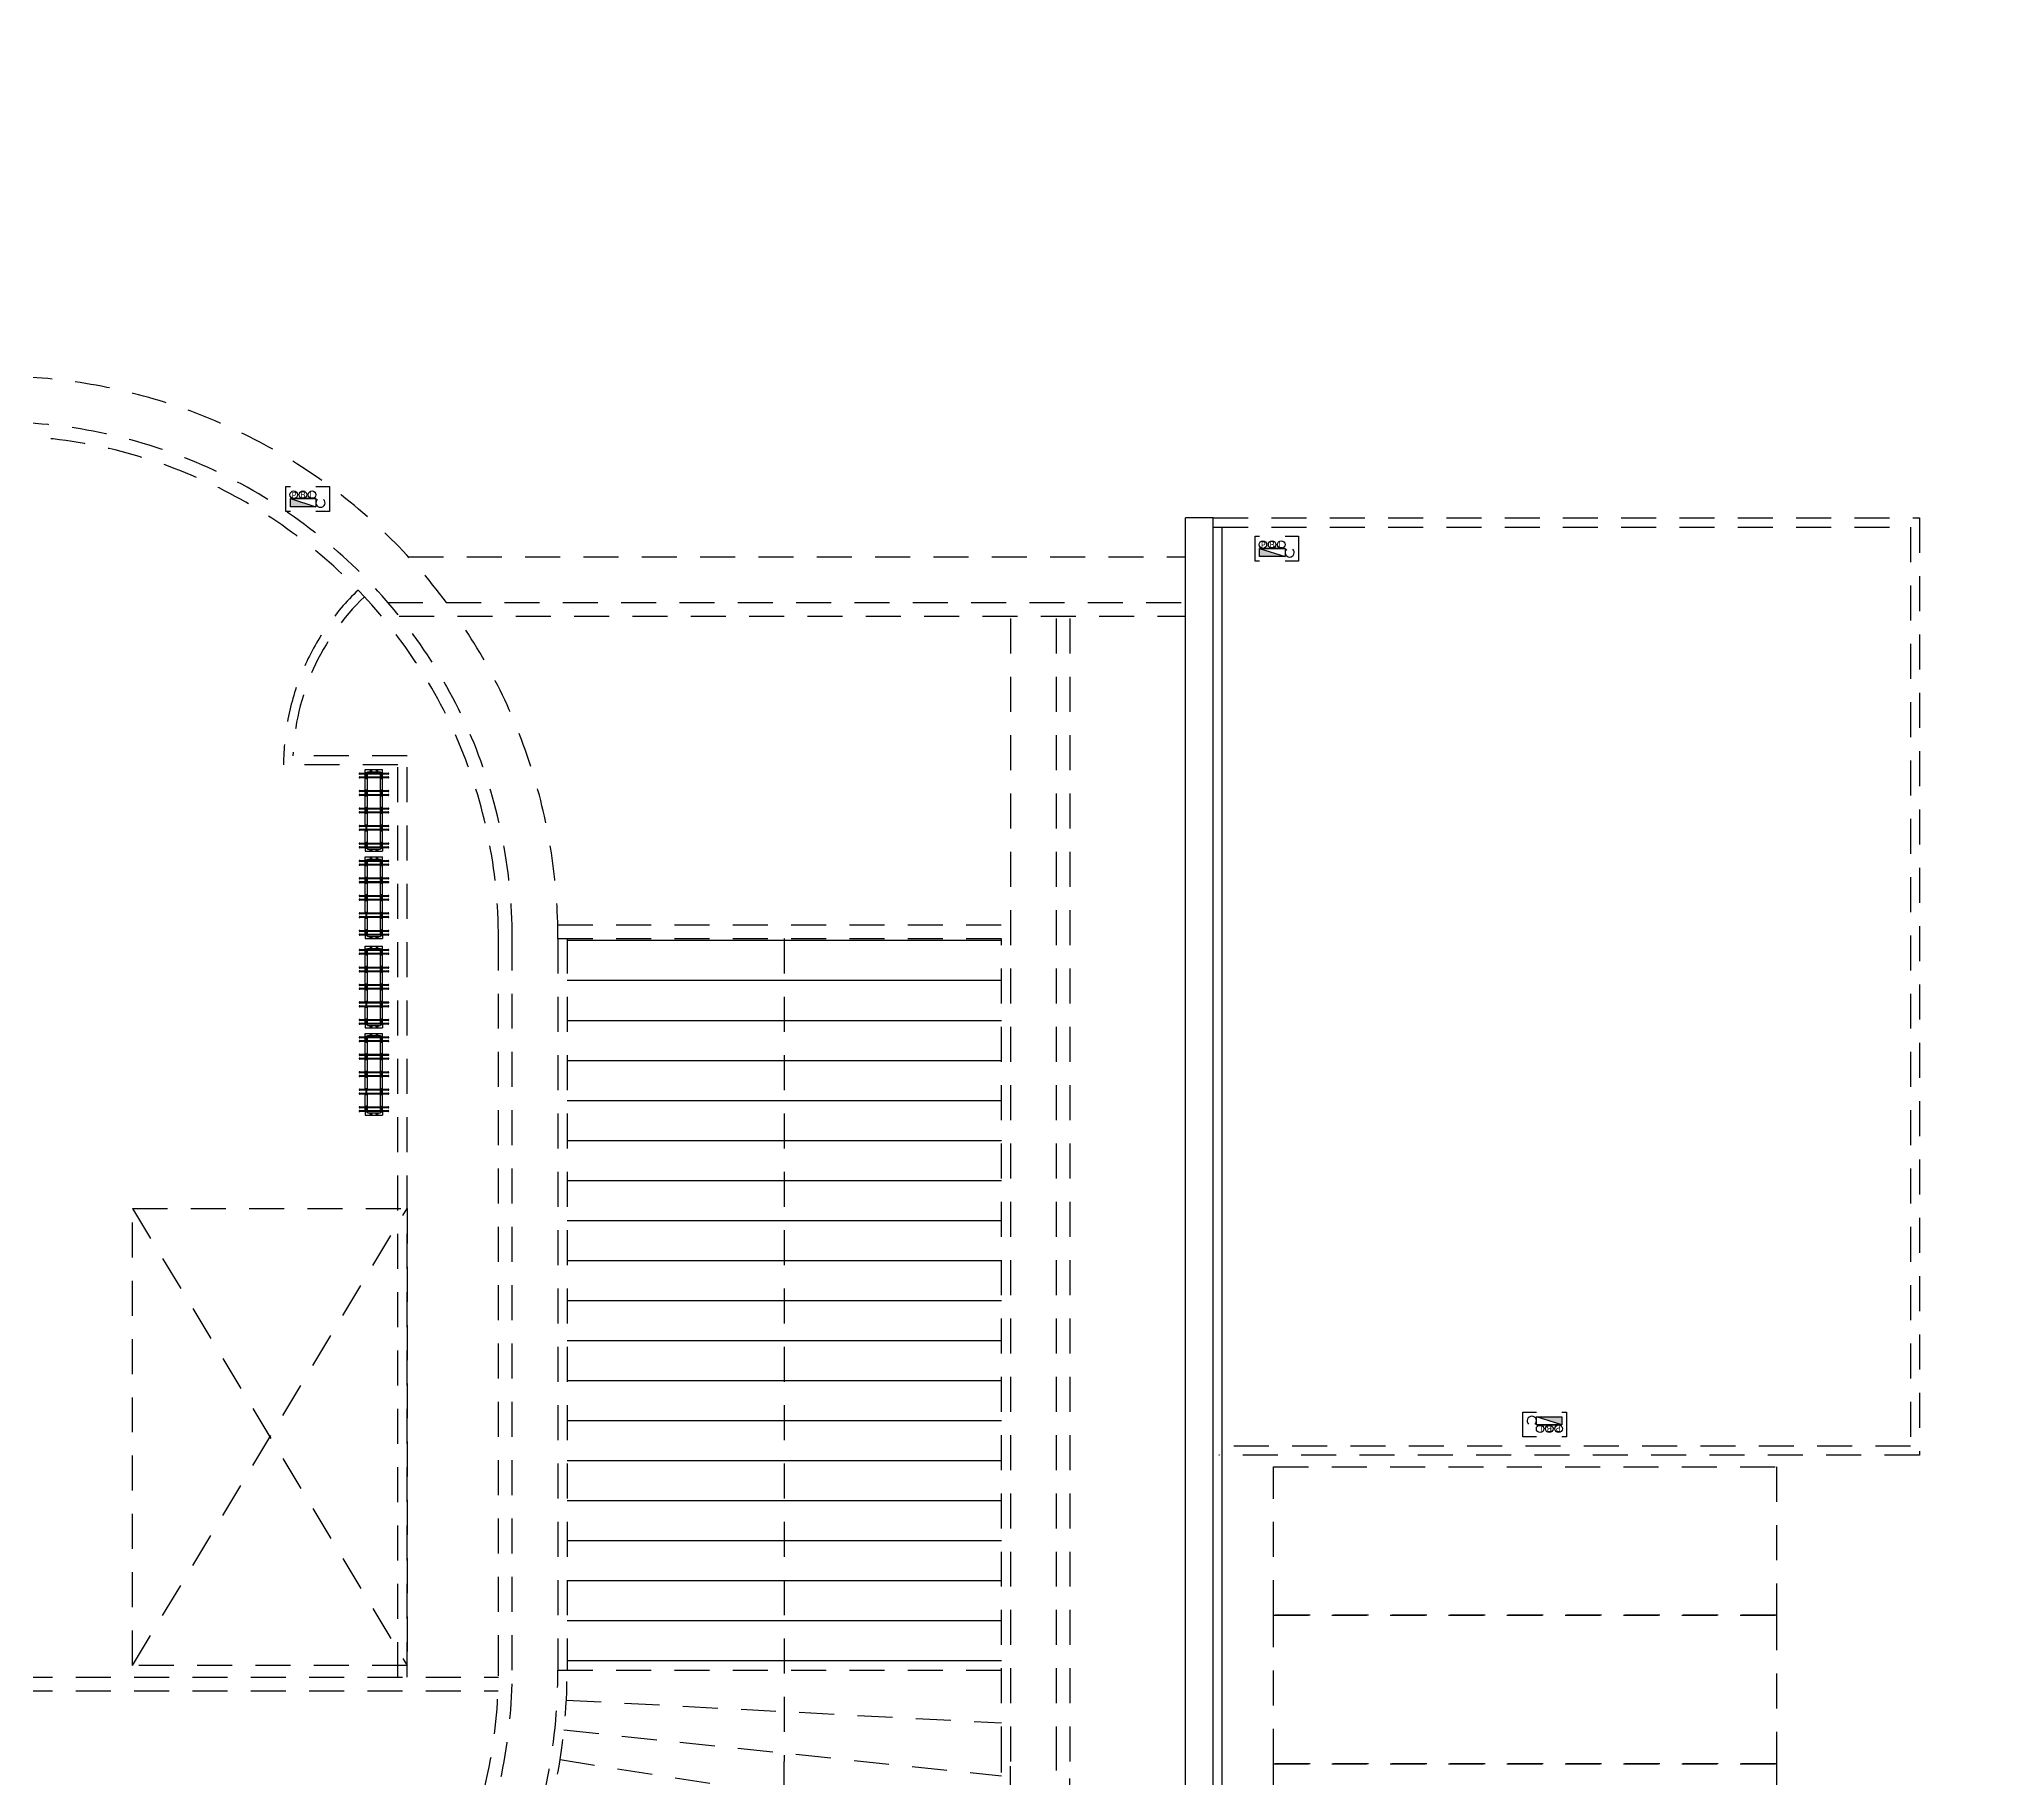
# Model space of a CAD drawing. Header units: millimetres. Extents: x 3775 to 244986, y 1861 to 55808.
# Drawn here: x 238882 to 239996, y 24488 to 25481 of the extents above; entities that cross this region are included whole.
import ezdxf
from ezdxf.enums import TextEntityAlignment as Align

# ---------------------------------------------------------------- set-up
doc = ezdxf.new("R2010")
doc.units = ezdxf.units.MM
doc.header["$LTSCALE"] = 100
doc.header["$MEASUREMENT"] = 0
doc.linetypes.add('-HID', pattern=[2.5, 1.5, -1])
doc.linetypes.add('HIDDEN', pattern=[2, 1, -1])
doc.layers.get('0').update_dxf_attribs({"linetype": 'CONTINUOUS'})
for name, color, linetype in [('ELE2', 3, 'CONTINUOUS'), ('ELE9', 9, 'CONTINUOUS'), ('IHC', 3, 'CONTINUOUS'), ('트렌치', 9, 'CONTINUOUS')]:
    doc.layers.add(name, color=color, linetype=linetype)
doc.styles.add('MAP_맑은고딕', font='malgun_0.ttf')

# ---------------------------------------------------------------- blocks, each defined once
blk = doc.blocks.new('소화전(H)')
at = {"layer": 'IHC'}
h = blk.add_hatch(color=3, dxfattribs=at)
h.dxf.hatch_style = 1
h.paths.add_polyline_path([(-2.78, 0), (2.78, -1.8), (2.78, 0)])
at = {"linetype": 'HIDDEN', "ltscale": 0.2}
for points in [[(-2.78, -4.44), (-5.75, -4.44), (-5.75, 1), (-2.78, 1)], [(2.78, 1), (3.78, 1), (3.78, -4.44), (2.78, -4.44)]]:
    blk.add_lwpolyline(points, dxfattribs=at)
at = {"layer": 'IHC', "color": 3}
for p, q in [((2.78, -1.8), (-2.78, 0)), ((-2.78, -1.8), (2.78, -1.8))]:
    blk.add_line(p, q, dxfattribs=at)
blk.add_lwpolyline([(2.78, -1.8), (-2.78, -1.8), (-2.78, 0), (2.78, 0)], close=True, dxfattribs=at)
for centre in [(-1.95, -2.63), (0.05, -2.63), (2.08, -2.63)]:
    blk.add_circle(centre, 0.83, dxfattribs=at)
blk.add_arc((-3.78, -0.9), 1, 313.176, 226.824, dxfattribs=at)
at = {"layer": 'IHC', "color": 2, "style": 'MAP_맑은고딕'}
for s, p in [('L', (-1.84, -2.62)), ('B', (0.06, -2.62)), ('P', (2, -2.58))]:
    blk.add_text(s, height=1.38, rotation=180, dxfattribs=at).set_placement(p, align=Align.MIDDLE_CENTER)
blk = doc.blocks.new('A$C5041cb64')
at = {"xscale": 100, "yscale": 100, "zscale": 100, "rotation": 179.9999999999999}
for p in [(-498978, 156966), (-477785, 155877)]:
    blk.add_blockref('소화전(H)', p, dxfattribs=at)
at = {"xscale": 100, "yscale": 100, "zscale": 100}
blk.add_blockref('소화전(H)', (-471734, 137066), dxfattribs=at)
blk = doc.blocks.new('KEY PLAN_계단실G')
at = {"layer": 'ELE9', "linetype": '-HID', "ltscale": 0.1}
h = blk.add_hatch(dxfattribs=at)
h.set_pattern_fill('ANSI31', color=253, scale=137.2, angle=135)
h.set_pattern_definition([(180, (-709787.08, -9435.585), (-1e-15, -17.15), [])])
h.paths.add_polyline_path([(-3706.36, -890.82), (-3706.36, -577.22), (-3892.56, -577.22), (-3892.56, -890.82)])
at = {"layer": 'ELE2', "color": 253, "ltscale": 0.1}
for points in [[(-430.22, -2156.49), (-3627.47, -2156.49), (-3627.47, -396.9)], [(-430.22, -2144.73), (-3615.71, -2144.73), (-3615.71, -396.9), (-3627.47, -396.9)]]:
    blk.add_lwpolyline(points, dxfattribs=at)
at = {"layer": 'ELE9', "color": 253, "linetype": '-HID', "ltscale": 0.1}
for p, q in [((-3702.44, -930.02), (-3702.44, -439.04)), ((-3979.05, -506.29), (-3979.05, -504.79)), ((-3979.05, -504.79), (-3971.61, -504.79)), ((-3979.05, -507.89), (-3979.05, -506.73)), ((-3979.05, -513.77), (-3979.05, -508.33)), ((-3978.69, -507.89), (-3978.69, -506.73)), ((-3978.44, -507.89), (-3978.44, -506.73)), ((-3978.07, -506.29), (-3978.07, -505.77)), ((-3978.07, -505.77), (-3972.59, -505.77)), ((-3978.07, -507.89), (-3978.07, -506.73)), ((-3978.07, -513.77), (-3978.07, -508.33)), ((-3972.59, -506.29), (-3972.59, -505.77)), ((-3972.59, -507.89), (-3972.59, -506.73)), ((-3972.59, -513.77), (-3972.59, -508.33)), ((-3972.22, -507.89), (-3972.22, -506.73)), ((-3971.97, -507.89), (-3971.97, -506.73)), ((-3971.61, -506.29), (-3971.61, -504.79)), ((-3971.61, -507.89), (-3971.61, -506.73)), ((-3971.61, -513.77), (-3971.61, -508.33)), ((-3965.08, -893.76), (-3965.08, -502.74)), ((-3979.05, -515.38), (-3979.05, -514.21)), ((-3979.05, -521.26), (-3979.05, -515.82)), ((-3978.69, -515.39), (-3978.69, -514.21)), ((-3978.44, -515.39), (-3978.44, -514.21)), ((-3978.07, -515.38), (-3978.07, -514.21)), ((-3978.07, -521.26), (-3978.07, -515.82)), ((-3972.59, -515.38), (-3972.59, -514.21)), ((-3972.59, -521.26), (-3972.59, -515.82)), ((-3972.22, -515.39), (-3972.22, -514.21)), ((-3971.97, -515.39), (-3971.97, -514.21)), ((-3971.61, -515.38), (-3971.61, -514.21)), ((-3971.61, -521.26), (-3971.61, -515.82)), ((-3979.05, -522.87), (-3979.05, -521.7)), ((-3979.05, -528.76), (-3979.05, -523.31)), ((-3978.69, -522.88), (-3978.69, -521.7)), ((-3978.44, -522.88), (-3978.44, -521.7)), ((-3978.07, -522.87), (-3978.07, -521.7)), ((-3978.07, -528.76), (-3978.07, -523.31)), ((-3972.59, -522.87), (-3972.59, -521.7)), ((-3972.59, -528.76), (-3972.59, -523.31)), ((-3972.22, -522.88), (-3972.22, -521.7)), ((-3971.97, -522.88), (-3971.97, -521.7)), ((-3971.61, -522.87), (-3971.61, -521.7)), ((-3971.61, -528.76), (-3971.61, -523.31)), ((-3979.05, -536.24), (-3979.05, -530.8)), ((-3978.69, -530.37), (-3978.69, -529.19)), ((-3978.44, -530.37), (-3978.44, -529.19)), ((-3978.07, -536.24), (-3978.07, -530.8)), ((-3972.59, -530.36), (-3972.59, -529.19)), ((-3972.59, -536.24), (-3972.59, -530.8)), ((-3972.22, -530.37), (-3972.22, -529.19)), ((-3971.97, -530.37), (-3971.97, -529.19)), ((-3971.61, -530.36), (-3971.61, -529.19)), ((-3971.61, -536.24), (-3971.61, -530.8)), ((-3979.05, -537.85), (-3979.05, -536.68)), ((-3979.05, -538.3), (-3979.05, -539.8)), ((-3979.05, -539.8), (-3971.61, -539.8)), ((-3979.05, -543.72), (-3979.05, -542.21)), ((-3979.05, -542.21), (-3971.61, -542.21)), ((-3978.69, -537.86), (-3978.69, -536.68)), ((-3978.44, -537.86), (-3978.44, -536.68)), ((-3978.07, -537.85), (-3978.07, -536.68)), ((-3978.07, -538.3), (-3978.07, -538.82)), ((-3978.07, -538.82), (-3972.59, -538.82)), ((-3978.07, -543.72), (-3978.07, -543.19)), ((-3978.07, -543.19), (-3972.59, -543.19)), ((-3972.59, -537.85), (-3972.59, -536.68)), ((-3972.59, -538.3), (-3972.59, -538.82)), ((-3972.59, -543.72), (-3972.59, -543.19)), ((-3972.22, -537.86), (-3972.22, -536.68)), ((-3971.97, -537.86), (-3971.97, -536.68)), ((-3971.61, -537.85), (-3971.61, -536.68)), ((-3971.61, -538.3), (-3971.61, -539.8)), ((-3971.61, -543.72), (-3971.61, -542.21)), ((-3979.05, -545.32), (-3979.05, -544.16)), ((-3979.05, -551.2), (-3979.05, -545.75)), ((-3978.69, -545.32), (-3978.69, -544.16)), ((-3978.44, -545.32), (-3978.44, -544.16)), ((-3978.07, -545.32), (-3978.07, -544.16)), ((-3978.07, -551.2), (-3978.07, -545.75)), ((-3972.59, -545.32), (-3972.59, -544.16)), ((-3972.59, -551.2), (-3972.59, -545.75)), ((-3972.22, -545.32), (-3972.22, -544.16)), ((-3971.97, -545.32), (-3971.97, -544.16)), ((-3971.61, -545.32), (-3971.61, -544.16)), ((-3971.61, -551.2), (-3971.61, -545.75)), ((-3979.05, -552.8), (-3979.05, -551.63)), ((-3979.05, -558.68), (-3979.05, -553.24)), ((-3979.05, -560.29), (-3979.05, -559.12)), ((-3978.69, -552.81), (-3978.69, -551.63)), ((-3978.69, -560.3), (-3978.69, -559.12)), ((-3978.44, -552.81), (-3978.44, -551.63)), ((-3978.44, -560.3), (-3978.44, -559.12)), ((-3978.07, -552.8), (-3978.07, -551.63)), ((-3978.07, -558.68), (-3978.07, -553.24)), ((-3978.07, -560.29), (-3978.07, -559.12)), ((-3972.59, -552.8), (-3972.59, -551.63)), ((-3972.59, -558.68), (-3972.59, -553.24)), ((-3972.59, -560.29), (-3972.59, -559.12)), ((-3972.22, -552.81), (-3972.22, -551.63)), ((-3972.22, -560.3), (-3972.22, -559.12)), ((-3971.97, -552.81), (-3971.97, -551.63)), ((-3971.97, -560.3), (-3971.97, -559.12)), ((-3971.61, -552.8), (-3971.61, -551.63)), ((-3971.61, -558.68), (-3971.61, -553.24)), ((-3971.61, -560.29), (-3971.61, -559.12)), ((-3979.05, -566.18), (-3979.05, -560.74)), ((-3979.05, -573.67), (-3979.05, -568.23)), ((-3978.69, -567.8), (-3978.69, -566.62)), ((-3978.44, -567.8), (-3978.44, -566.62)), ((-3978.07, -566.18), (-3978.07, -560.74)), ((-3978.07, -573.67), (-3978.07, -568.23)), ((-3972.59, -566.18), (-3972.59, -560.74)), ((-3972.59, -567.79), (-3972.59, -566.62)), ((-3972.59, -573.67), (-3972.59, -568.23)), ((-3972.22, -567.8), (-3972.22, -566.62)), ((-3971.97, -567.8), (-3971.97, -566.62)), ((-3971.61, -566.18), (-3971.61, -560.74)), ((-3971.61, -567.79), (-3971.61, -566.62)), ((-3971.61, -573.67), (-3971.61, -568.23)), ((-3979.05, -575.28), (-3979.05, -574.11)), ((-3979.05, -575.72), (-3979.05, -577.23)), ((-3978.69, -575.29), (-3978.69, -574.11)), ((-3978.44, -575.29), (-3978.44, -574.11)), ((-3978.07, -575.28), (-3978.07, -574.11)), ((-3978.07, -575.72), (-3978.07, -576.25)), ((-3978.07, -576.25), (-3972.59, -576.25)), ((-3972.59, -575.28), (-3972.59, -574.11)), ((-3972.59, -575.72), (-3972.59, -576.25)), ((-3972.22, -575.29), (-3972.22, -574.11)), ((-3971.97, -575.29), (-3971.97, -574.11)), ((-3971.61, -575.28), (-3971.61, -574.11)), ((-3971.61, -575.72), (-3971.61, -577.23)), ((-3979.05, -577.23), (-3971.61, -577.23)), ((-3979.05, -581.92), (-3979.05, -580.41)), ((-3979.05, -580.41), (-3971.61, -580.41)), ((-3979.05, -583.51), (-3979.05, -582.35)), ((-3979.05, -589.39), (-3979.05, -583.95)), ((-3978.69, -583.51), (-3978.69, -582.35)), ((-3978.44, -583.51), (-3978.44, -582.35)), ((-3978.07, -581.92), (-3978.07, -581.39)), ((-3978.07, -581.39), (-3972.59, -581.39)), ((-3978.07, -583.51), (-3978.07, -582.35)), ((-3978.07, -589.39), (-3978.07, -583.95)), ((-3972.59, -581.92), (-3972.59, -581.39)), ((-3972.59, -583.51), (-3972.59, -582.35)), ((-3972.59, -589.39), (-3972.59, -583.95)), ((-3972.22, -583.51), (-3972.22, -582.35)), ((-3971.97, -583.51), (-3971.97, -582.35)), ((-3971.61, -581.92), (-3971.61, -580.41)), ((-3971.61, -583.51), (-3971.61, -582.35)), ((-3971.61, -589.39), (-3971.61, -583.95)), ((-3896.48, -577.22), (-3896.48, -890.82)), ((-3892.56, -577.22), (-3892.56, -890.82)), ((-3706.36, -930.02), (-3706.36, -577.22)), ((-3979.05, -591), (-3979.05, -589.83)), ((-3979.05, -596.88), (-3979.05, -591.44)), ((-3978.69, -591.01), (-3978.69, -589.83)), ((-3978.44, -591.01), (-3978.44, -589.83)), ((-3978.07, -591), (-3978.07, -589.83)), ((-3978.07, -596.88), (-3978.07, -591.44)), ((-3972.59, -591), (-3972.59, -589.83)), ((-3972.59, -596.88), (-3972.59, -591.44)), ((-3972.22, -591.01), (-3972.22, -589.83)), ((-3971.97, -591.01), (-3971.97, -589.83)), ((-3971.61, -591), (-3971.61, -589.83)), ((-3971.61, -596.88), (-3971.61, -591.44)), ((-3979.05, -598.49), (-3979.05, -597.32)), ((-3979.05, -604.38), (-3979.05, -598.94)), ((-3978.69, -598.5), (-3978.69, -597.32)), ((-3978.44, -598.5), (-3978.44, -597.32)), ((-3978.07, -598.49), (-3978.07, -597.32)), ((-3978.07, -604.38), (-3978.07, -598.94)), ((-3972.59, -598.49), (-3972.59, -597.32)), ((-3972.59, -604.38), (-3972.59, -598.94)), ((-3972.22, -598.5), (-3972.22, -597.32)), ((-3971.97, -598.5), (-3971.97, -597.32)), ((-3971.61, -598.49), (-3971.61, -597.32)), ((-3971.61, -604.38), (-3971.61, -598.94)), ((-3979.05, -611.87), (-3979.05, -606.42)), ((-3978.69, -606), (-3978.69, -604.82)), ((-3978.44, -606), (-3978.44, -604.82)), ((-3978.07, -611.87), (-3978.07, -606.42)), ((-3972.59, -605.99), (-3972.59, -604.82)), ((-3972.59, -611.87), (-3972.59, -606.42)), ((-3972.22, -606), (-3972.22, -604.82)), ((-3971.97, -606), (-3971.97, -604.82)), ((-3971.61, -605.99), (-3971.61, -604.82)), ((-3971.61, -611.87), (-3971.61, -606.42)), ((-3979.05, -613.47), (-3979.05, -612.3)), ((-3979.05, -613.92), (-3979.05, -615.43)), ((-3979.05, -615.43), (-3971.61, -615.43)), ((-3979.05, -619.34), (-3979.05, -617.84)), ((-3979.05, -617.84), (-3971.61, -617.84)), ((-3978.69, -613.48), (-3978.69, -612.3)), ((-3978.44, -613.48), (-3978.44, -612.3)), ((-3978.07, -613.47), (-3978.07, -612.3)), ((-3978.07, -613.92), (-3978.07, -614.45)), ((-3978.07, -614.45), (-3972.59, -614.45)), ((-3972.59, -613.47), (-3972.59, -612.3)), ((-3972.59, -613.92), (-3972.59, -614.45)), ((-3972.22, -613.48), (-3972.22, -612.3)), ((-3971.97, -613.48), (-3971.97, -612.3)), ((-3971.61, -613.47), (-3971.61, -612.3)), ((-3971.61, -613.92), (-3971.61, -615.43)), ((-3971.61, -619.34), (-3971.61, -617.84)), ((-3979.05, -620.94), (-3979.05, -619.78)), ((-3979.05, -626.82), (-3979.05, -621.38)), ((-3978.69, -620.94), (-3978.69, -619.78)), ((-3978.44, -620.94), (-3978.44, -619.78)), ((-3978.07, -619.34), (-3978.07, -618.82)), ((-3978.07, -618.82), (-3972.59, -618.82)), ((-3978.07, -620.94), (-3978.07, -619.78)), ((-3978.07, -626.82), (-3978.07, -621.38)), ((-3972.59, -619.34), (-3972.59, -618.82)), ((-3972.59, -620.94), (-3972.59, -619.78)), ((-3972.59, -626.82), (-3972.59, -621.38)), ((-3972.22, -620.94), (-3972.22, -619.78)), ((-3971.97, -620.94), (-3971.97, -619.78)), ((-3971.61, -620.94), (-3971.61, -619.78)), ((-3971.61, -626.82), (-3971.61, -621.38)), ((-3979.05, -628.43), (-3979.05, -627.26)), ((-3979.05, -634.31), (-3979.05, -628.87)), ((-3979.05, -635.92), (-3979.05, -634.75)), ((-3978.69, -628.44), (-3978.69, -627.26)), ((-3978.69, -635.93), (-3978.69, -634.75)), ((-3978.44, -628.44), (-3978.44, -627.26)), ((-3978.44, -635.93), (-3978.44, -634.75)), ((-3978.07, -628.43), (-3978.07, -627.26)), ((-3978.07, -634.31), (-3978.07, -628.87)), ((-3978.07, -635.92), (-3978.07, -634.75)), ((-3972.59, -628.43), (-3972.59, -627.26)), ((-3972.59, -634.31), (-3972.59, -628.87)), ((-3972.59, -635.92), (-3972.59, -634.75)), ((-3972.22, -628.44), (-3972.22, -627.26)), ((-3972.22, -635.93), (-3972.22, -634.75)), ((-3971.97, -628.44), (-3971.97, -627.26)), ((-3971.97, -635.93), (-3971.97, -634.75)), ((-3971.61, -628.43), (-3971.61, -627.26)), ((-3971.61, -634.31), (-3971.61, -628.87)), ((-3971.61, -635.92), (-3971.61, -634.75)), ((-3979.05, -641.81), (-3979.05, -636.36)), ((-3978.69, -643.42), (-3978.69, -642.24)), ((-3978.44, -643.42), (-3978.44, -642.24)), ((-3978.07, -641.81), (-3978.07, -636.36)), ((-3972.59, -641.81), (-3972.59, -636.36)), ((-3972.59, -643.41), (-3972.59, -642.24)), ((-3972.22, -643.42), (-3972.22, -642.24)), ((-3971.97, -643.42), (-3971.97, -642.24)), ((-3971.61, -641.81), (-3971.61, -636.36)), ((-3971.61, -643.41), (-3971.61, -642.24)), ((-3979.05, -649.29), (-3979.05, -643.85)), ((-3979.05, -650.9), (-3979.05, -649.73)), ((-3979.05, -651.35), (-3979.05, -652.85)), ((-3978.69, -650.91), (-3978.69, -649.73)), ((-3978.44, -650.91), (-3978.44, -649.73)), ((-3978.07, -649.29), (-3978.07, -643.85)), ((-3978.07, -650.9), (-3978.07, -649.73)), ((-3978.07, -651.35), (-3978.07, -651.87)), ((-3978.07, -651.87), (-3972.59, -651.87)), ((-3972.59, -649.29), (-3972.59, -643.85)), ((-3972.59, -650.9), (-3972.59, -649.73)), ((-3972.59, -651.35), (-3972.59, -651.87)), ((-3972.22, -650.91), (-3972.22, -649.73)), ((-3971.97, -650.91), (-3971.97, -649.73)), ((-3971.61, -649.29), (-3971.61, -643.85)), ((-3971.61, -650.9), (-3971.61, -649.73)), ((-3971.61, -651.35), (-3971.61, -652.85)), ((-3979.05, -652.85), (-3971.61, -652.85))]:
    blk.add_line(p, q, dxfattribs=at)
for points in [[(-3625.02, -77.42), (-4137.56, -77.42, 0.414214), (-4598.16, -538.02), (-4598.16, -930.02, 1), (-3676.96, -930.02), (-3676.96, -439.04)], [(-3921.96, -83.3), (-4137.56, -83.3, 0.414214), (-4592.28, -538.02), (-4592.28, -930.02, 1), (-3682.84, -930.02), (-3682.84, -439.04)], [(-3799.46, -577.22), (-3799.46, -930.02, -1), (-4475.66, -930.02), (-4475.66, -557.62, -0.414214), (-4137.56, -219.52)], [(-4359.04, -890.82, 1), (-3916.08, -890.82), (-3916.08, -577.22, 1), (-4359.04, -577.22), (-4359.04, -890.82)], [(-4353.16, -890.82, 1), (-3921.96, -890.82), (-3921.96, -577.22, 1), (-4353.16, -577.22), (-4353.16, -890.82)], [(-4014.08, -502.74, -0.204235), (-3982.14, -427.8, -0.204235)], [(-4010.08, -498.82, -0.193955), (-3979.45, -430.65, -0.193955)], [(-3978.21, -506.29, 0.259476), (-3978.56, -506.1, 0.259476), (-3978.92, -506.29, 1)], [(-3978.92, -506.73, 0.179535), (-3978.69, -506.91, 1)], [(-3978.69, -507.71, 0.179535), (-3978.92, -507.89, 1)], [(-3978.92, -508.33, 0.556415), (-3978.21, -508.33, 1)], [(-3978.44, -506.91, 0.179535), (-3978.21, -506.73, 0.259476)], [(-3978.21, -507.89, 0.179535), (-3978.44, -507.71, 0.259476)], [(-3972.45, -506.29, -0.259476), (-3972.1, -506.1, -0.259476), (-3971.74, -506.29, -1)], [(-3972.22, -506.91, -0.179535), (-3972.45, -506.73, -0.259476)], [(-3972.45, -507.89, -0.179535), (-3972.22, -507.71, -0.259476)], [(-3971.74, -508.33, -0.556415), (-3972.45, -508.33, -1)], [(-3971.74, -506.73, -0.179535), (-3971.97, -506.91, -1)], [(-3971.97, -507.71, -0.179535), (-3971.74, -507.89, -1)], [(-3978.21, -513.78, 0.259476), (-3978.56, -513.58, 0.259476), (-3978.92, -513.78, 1)], [(-3978.92, -514.22, 0.179535), (-3978.69, -514.39, 1)], [(-3978.69, -515.2, 0.179535), (-3978.92, -515.38, 1)], [(-3978.92, -515.82, 0.556415), (-3978.21, -515.82, 1)], [(-3978.44, -514.39, 0.179535), (-3978.21, -514.22, 0.259476)], [(-3978.21, -515.38, 0.179535), (-3978.44, -515.2, 0.259476)], [(-3972.45, -513.78, -0.259476), (-3972.1, -513.58, -0.259476), (-3971.74, -513.78, -1)], [(-3972.22, -514.39, -0.179535), (-3972.45, -514.22, -0.259476)], [(-3972.45, -515.38, -0.179535), (-3972.22, -515.2, -0.259476)], [(-3971.74, -515.82, -0.556415), (-3972.45, -515.82, -1)], [(-3971.74, -514.22, -0.179535), (-3971.97, -514.39, -1)], [(-3971.97, -515.2, -0.179535), (-3971.74, -515.38, -1)], [(-3978.21, -521.27, 0.259476), (-3978.56, -521.07, 0.259476), (-3978.92, -521.27, 1)], [(-3978.92, -521.71, 0.179535), (-3978.69, -521.88, 1)], [(-3978.69, -522.69, 0.179535), (-3978.92, -522.87, 1)], [(-3978.92, -523.3, 0.556415), (-3978.21, -523.3, 1)], [(-3978.44, -521.88, 0.179535), (-3978.21, -521.71, 0.259476)], [(-3978.21, -522.87, 0.179535), (-3978.44, -522.69, 0.259476)], [(-3972.45, -521.27, -0.259476), (-3972.1, -521.07, -0.259476), (-3971.74, -521.27, -1)], [(-3972.22, -521.88, -0.179535), (-3972.45, -521.71, -0.259476)], [(-3972.45, -522.87, -0.179535), (-3972.22, -522.69, -0.259476)], [(-3971.74, -523.3, -0.556415), (-3972.45, -523.3, -1)], [(-3971.74, -521.71, -0.179535), (-3971.97, -521.88, -1)], [(-3971.97, -522.69, -0.179535), (-3971.74, -522.87, -1)], [(-3978.21, -528.77, 0.259476), (-3978.56, -528.58, 0.259476), (-3978.92, -528.77, 1)], [(-3978.92, -529.21, 0.179535), (-3978.69, -529.39, 1)], [(-3978.69, -530.2, 0.179535), (-3978.92, -530.37, 1)], [(-3978.92, -530.81, 0.556415), (-3978.21, -530.81, 1)], [(-3978.44, -529.39, 0.179535), (-3978.21, -529.21, 0.259476)], [(-3978.21, -530.37, 0.179535), (-3978.44, -530.2, 0.259476)], [(-3972.45, -528.77, -0.259476), (-3972.1, -528.58, -0.259476), (-3971.74, -528.77, -1)], [(-3972.22, -529.39, -0.179535), (-3972.45, -529.21, -0.259476)], [(-3972.45, -530.37, -0.179535), (-3972.22, -530.2, -0.259476)], [(-3971.74, -530.81, -0.556415), (-3972.45, -530.81, -1)], [(-3971.74, -529.21, -0.179535), (-3971.97, -529.39, -1)], [(-3971.97, -530.2, -0.179535), (-3971.74, -530.37, -1)], [(-3978.21, -536.25, 0.259476), (-3978.56, -536.06, 0.259476), (-3978.92, -536.25, 1)], [(-3978.92, -536.69, 0.179535), (-3978.69, -536.87, 1)], [(-3978.69, -537.67, 0.179535), (-3978.92, -537.85, 1)], [(-3978.92, -538.29, 0.556415), (-3978.21, -538.29, 1)], [(-3978.44, -536.87, 0.179535), (-3978.21, -536.69, 0.259476)], [(-3978.21, -537.85, 0.179535), (-3978.44, -537.67, 0.259476)], [(-3972.45, -536.25, -0.259476), (-3972.1, -536.06, -0.259476), (-3971.74, -536.25, -1)], [(-3972.22, -536.87, -0.179535), (-3972.45, -536.69, -0.259476)], [(-3972.45, -537.85, -0.179535), (-3972.22, -537.67, -0.259476)], [(-3971.74, -538.29, -0.556415), (-3972.45, -538.29, -1)], [(-3971.74, -536.69, -0.179535), (-3971.97, -536.87, -1)], [(-3971.97, -537.67, -0.179535), (-3971.74, -537.85, -1)], [(-3978.21, -543.72, 0.259476), (-3978.56, -543.52, 0.259476), (-3978.92, -543.72, 1)], [(-3978.92, -544.16, 0.179535), (-3978.69, -544.33, 1)], [(-3978.69, -545.14, 0.179535), (-3978.92, -545.32, 1)], [(-3978.92, -545.75, 0.556415), (-3978.21, -545.75, 1)], [(-3978.21, -551.21, 0.259476), (-3978.56, -551.01, 0.259476), (-3978.92, -551.21, 1)], [(-3978.44, -544.33, 0.179535), (-3978.21, -544.16, 0.259476)], [(-3978.21, -545.32, 0.179535), (-3978.44, -545.14, 0.259476)], [(-3972.45, -543.72, -0.259476), (-3972.1, -543.52, -0.259476), (-3971.74, -543.72, -1)], [(-3972.22, -544.33, -0.179535), (-3972.45, -544.16, -0.259476)], [(-3972.45, -545.32, -0.179535), (-3972.22, -545.14, -0.259476)], [(-3971.74, -545.75, -0.556415), (-3972.45, -545.75, -1)], [(-3972.45, -551.21, -0.259476), (-3972.1, -551.01, -0.259476), (-3971.74, -551.21, -1)], [(-3971.74, -544.16, -0.179535), (-3971.97, -544.33, -1)], [(-3971.97, -545.14, -0.179535), (-3971.74, -545.32, -1)], [(-3978.92, -551.64, 0.179535), (-3978.69, -551.82, 1)], [(-3978.69, -552.63, 0.179535), (-3978.92, -552.8, 1)], [(-3978.92, -553.24, 0.556415), (-3978.21, -553.24, 1)], [(-3978.21, -558.69, 0.259476), (-3978.56, -558.5, 0.259476), (-3978.92, -558.69, 1)], [(-3978.92, -559.13, 0.179535), (-3978.69, -559.31, 1)], [(-3978.44, -551.82, 0.179535), (-3978.21, -551.64, 0.259476)], [(-3978.21, -552.8, 0.179535), (-3978.44, -552.63, 0.259476)], [(-3978.44, -559.31, 0.179535), (-3978.21, -559.13, 0.259476)], [(-3972.22, -551.82, -0.179535), (-3972.45, -551.64, -0.259476)], [(-3972.45, -552.8, -0.179535), (-3972.22, -552.63, -0.259476)], [(-3971.74, -553.24, -0.556415), (-3972.45, -553.24, -1)], [(-3972.45, -558.69, -0.259476), (-3972.1, -558.5, -0.259476), (-3971.74, -558.69, -1)], [(-3972.22, -559.31, -0.179535), (-3972.45, -559.13, -0.259476)], [(-3971.74, -551.64, -0.179535), (-3971.97, -551.82, -1)], [(-3971.97, -552.63, -0.179535), (-3971.74, -552.8, -1)], [(-3971.74, -559.13, -0.179535), (-3971.97, -559.31, -1)], [(-3978.69, -560.11, 0.179535), (-3978.92, -560.29, 1)], [(-3978.92, -560.73, 0.556415), (-3978.21, -560.73, 1)], [(-3978.21, -566.2, 0.259476), (-3978.56, -566, 0.259476), (-3978.92, -566.2, 1)], [(-3978.92, -566.64, 0.179535), (-3978.69, -566.81, 1)], [(-3978.69, -567.62, 0.179535), (-3978.92, -567.8, 1)], [(-3978.92, -568.24, 0.556415), (-3978.21, -568.24, 1)], [(-3978.21, -560.29, 0.179535), (-3978.44, -560.11, 0.259476)], [(-3978.44, -566.81, 0.179535), (-3978.21, -566.64, 0.259476)], [(-3978.21, -567.8, 0.179535), (-3978.44, -567.62, 0.259476)], [(-3972.45, -560.29, -0.179535), (-3972.22, -560.11, -0.259476)], [(-3971.74, -560.73, -0.556415), (-3972.45, -560.73, -1)], [(-3972.45, -566.2, -0.259476), (-3972.1, -566, -0.259476), (-3971.74, -566.2, -1)], [(-3972.22, -566.81, -0.179535), (-3972.45, -566.64, -0.259476)], [(-3972.45, -567.8, -0.179535), (-3972.22, -567.62, -0.259476)], [(-3971.74, -568.24, -0.556415), (-3972.45, -568.24, -1)], [(-3971.97, -560.11, -0.179535), (-3971.74, -560.29, -1)], [(-3971.74, -566.64, -0.179535), (-3971.97, -566.81, -1)], [(-3971.97, -567.62, -0.179535), (-3971.74, -567.8, -1)], [(-3978.21, -573.68, 0.259476), (-3978.56, -573.48, 0.259476), (-3978.92, -573.68, 1)], [(-3978.92, -574.12, 0.179535), (-3978.69, -574.29, 1)], [(-3978.69, -575.1, 0.179535), (-3978.92, -575.28, 1)], [(-3978.92, -575.71, 0.556415), (-3978.21, -575.71, 1)], [(-3978.44, -574.29, 0.179535), (-3978.21, -574.12, 0.259476)], [(-3978.21, -575.28, 0.179535), (-3978.44, -575.1, 0.259476)], [(-3972.45, -573.68, -0.259476), (-3972.1, -573.48, -0.259476), (-3971.74, -573.68, -1)], [(-3972.22, -574.29, -0.179535), (-3972.45, -574.12, -0.259476)], [(-3972.45, -575.28, -0.179535), (-3972.22, -575.1, -0.259476)], [(-3971.74, -575.71, -0.556415), (-3972.45, -575.71, -1)], [(-3971.74, -574.12, -0.179535), (-3971.97, -574.29, -1)], [(-3971.97, -575.1, -0.179535), (-3971.74, -575.28, -1)], [(-3978.21, -581.92, 0.259476), (-3978.56, -581.72, 0.259476), (-3978.92, -581.92, 1)], [(-3978.92, -582.35, 0.179535), (-3978.69, -582.53, 1)], [(-3978.69, -583.34, 0.179535), (-3978.92, -583.51, 1)], [(-3978.92, -583.95, 0.556415), (-3978.21, -583.95, 1)], [(-3978.44, -582.53, 0.179535), (-3978.21, -582.35, 0.259476)], [(-3978.21, -583.51, 0.179535), (-3978.44, -583.34, 0.259476)], [(-3972.45, -581.92, -0.259476), (-3972.1, -581.72, -0.259476), (-3971.74, -581.92, -1)], [(-3972.22, -582.53, -0.179535), (-3972.45, -582.35, -0.259476)], [(-3972.45, -583.51, -0.179535), (-3972.22, -583.34, -0.259476)], [(-3971.74, -583.95, -0.556415), (-3972.45, -583.95, -1)], [(-3971.74, -582.35, -0.179535), (-3971.97, -582.53, -1)], [(-3971.97, -583.34, -0.179535), (-3971.74, -583.51, -1)], [(-3978.21, -589.4, 0.259476), (-3978.56, -589.21, 0.259476), (-3978.92, -589.4, 1)], [(-3978.92, -589.84, 0.179535), (-3978.69, -590.02, 1)], [(-3978.69, -590.83, 0.179535), (-3978.92, -591, 1)], [(-3978.92, -591.44, 0.556415), (-3978.21, -591.44, 1)], [(-3978.44, -590.02, 0.179535), (-3978.21, -589.84, 0.259476)], [(-3978.21, -591, 0.179535), (-3978.44, -590.83, 0.259476)], [(-3972.45, -589.4, -0.259476), (-3972.1, -589.21, -0.259476), (-3971.74, -589.4, -1)], [(-3972.22, -590.02, -0.179535), (-3972.45, -589.84, -0.259476)], [(-3972.45, -591, -0.179535), (-3972.22, -590.83, -0.259476)], [(-3971.74, -591.44, -0.556415), (-3972.45, -591.44, -1)], [(-3971.74, -589.84, -0.179535), (-3971.97, -590.02, -1)], [(-3971.97, -590.83, -0.179535), (-3971.74, -591, -1)], [(-3978.21, -596.89, 0.259476), (-3978.56, -596.7, 0.259476), (-3978.92, -596.89, 1)], [(-3978.92, -597.33, 0.179535), (-3978.69, -597.51, 1)], [(-3978.69, -598.31, 0.179535), (-3978.92, -598.49, 1)], [(-3978.92, -598.93, 0.556415), (-3978.21, -598.93, 1)], [(-3978.44, -597.51, 0.179535), (-3978.21, -597.33, 0.259476)], [(-3978.21, -598.49, 0.179535), (-3978.44, -598.31, 0.259476)], [(-3972.45, -596.89, -0.259476), (-3972.1, -596.7, -0.259476), (-3971.74, -596.89, -1)], [(-3972.22, -597.51, -0.179535), (-3972.45, -597.33, -0.259476)], [(-3972.45, -598.49, -0.179535), (-3972.22, -598.31, -0.259476)], [(-3971.74, -598.93, -0.556415), (-3972.45, -598.93, -1)], [(-3971.74, -597.33, -0.179535), (-3971.97, -597.51, -1)], [(-3971.97, -598.31, -0.179535), (-3971.74, -598.49, -1)], [(-3978.21, -604.4, 0.259476), (-3978.56, -604.2, 0.259476), (-3978.92, -604.4, 1)], [(-3978.92, -604.84, 0.179535), (-3978.69, -605.01, 1)], [(-3978.69, -605.82, 0.179535), (-3978.92, -606, 1)], [(-3978.92, -606.43, 0.556415), (-3978.21, -606.43, 1)], [(-3978.44, -605.01, 0.179535), (-3978.21, -604.84, 0.259476)], [(-3978.21, -606, 0.179535), (-3978.44, -605.82, 0.259476)], [(-3972.45, -604.4, -0.259476), (-3972.1, -604.2, -0.259476), (-3971.74, -604.4, -1)], [(-3972.22, -605.01, -0.179535), (-3972.45, -604.84, -0.259476)], [(-3972.45, -606, -0.179535), (-3972.22, -605.82, -0.259476)], [(-3971.74, -606.43, -0.556415), (-3972.45, -606.43, -1)], [(-3971.74, -604.84, -0.179535), (-3971.97, -605.01, -1)], [(-3971.97, -605.82, -0.179535), (-3971.74, -606, -1)], [(-3978.21, -611.88, 0.259476), (-3978.56, -611.68, 0.259476), (-3978.92, -611.88, 1)], [(-3978.92, -612.31, 0.179535), (-3978.69, -612.49, 1)], [(-3978.69, -613.3, 0.179535), (-3978.92, -613.47, 1)], [(-3978.92, -613.91, 0.556415), (-3978.21, -613.91, 1)], [(-3978.44, -612.49, 0.179535), (-3978.21, -612.31, 0.259476)], [(-3978.21, -613.47, 0.179535), (-3978.44, -613.3, 0.259476)], [(-3972.45, -611.88, -0.259476), (-3972.1, -611.68, -0.259476), (-3971.74, -611.88, -1)], [(-3972.22, -612.49, -0.179535), (-3972.45, -612.31, -0.259476)], [(-3972.45, -613.47, -0.179535), (-3972.22, -613.3, -0.259476)], [(-3971.74, -613.91, -0.556415), (-3972.45, -613.91, -1)], [(-3971.74, -612.31, -0.179535), (-3971.97, -612.49, -1)], [(-3971.97, -613.3, -0.179535), (-3971.74, -613.47, -1)], [(-3978.21, -619.34, 0.259476), (-3978.56, -619.15, 0.259476), (-3978.92, -619.34, 1)], [(-3978.92, -619.78, 0.179535), (-3978.69, -619.96, 1)], [(-3978.69, -620.76, 0.179535), (-3978.92, -620.94, 1)], [(-3978.92, -621.38, 0.556415), (-3978.21, -621.38, 1)], [(-3978.21, -626.83, 0.259476), (-3978.56, -626.63, 0.259476), (-3978.92, -626.83, 1)], [(-3978.44, -619.96, 0.179535), (-3978.21, -619.78, 0.259476)], [(-3978.21, -620.94, 0.179535), (-3978.44, -620.76, 0.259476)], [(-3972.45, -619.34, -0.259476), (-3972.1, -619.15, -0.259476), (-3971.74, -619.34, -1)], [(-3972.22, -619.96, -0.179535), (-3972.45, -619.78, -0.259476)], [(-3972.45, -620.94, -0.179535), (-3972.22, -620.76, -0.259476)], [(-3971.74, -621.38, -0.556415), (-3972.45, -621.38, -1)], [(-3972.45, -626.83, -0.259476), (-3972.1, -626.63, -0.259476), (-3971.74, -626.83, -1)], [(-3971.74, -619.78, -0.179535), (-3971.97, -619.96, -1)], [(-3971.97, -620.76, -0.179535), (-3971.74, -620.94, -1)], [(-3978.92, -627.27, 0.179535), (-3978.69, -627.44, 1)], [(-3978.69, -628.25, 0.179535), (-3978.92, -628.43, 1)], [(-3978.92, -628.87, 0.556415), (-3978.21, -628.87, 1)], [(-3978.21, -634.32, 0.259476), (-3978.56, -634.12, 0.259476), (-3978.92, -634.32, 1)], [(-3978.92, -634.76, 0.179535), (-3978.69, -634.93, 1)], [(-3978.44, -627.44, 0.179535), (-3978.21, -627.27, 0.259476)], [(-3978.21, -628.43, 0.179535), (-3978.44, -628.25, 0.259476)], [(-3978.44, -634.93, 0.179535), (-3978.21, -634.76, 0.259476)], [(-3972.22, -627.44, -0.179535), (-3972.45, -627.27, -0.259476)], [(-3972.45, -628.43, -0.179535), (-3972.22, -628.25, -0.259476)], [(-3971.74, -628.87, -0.556415), (-3972.45, -628.87, -1)], [(-3972.45, -634.32, -0.259476), (-3972.1, -634.12, -0.259476), (-3971.74, -634.32, -1)], [(-3972.22, -634.93, -0.179535), (-3972.45, -634.76, -0.259476)], [(-3971.74, -627.27, -0.179535), (-3971.97, -627.44, -1)], [(-3971.97, -628.25, -0.179535), (-3971.74, -628.43, -1)], [(-3971.74, -634.76, -0.179535), (-3971.97, -634.93, -1)], [(-3978.69, -635.74, 0.179535), (-3978.92, -635.92, 1)], [(-3978.92, -636.35, 0.556415), (-3978.21, -636.35, 1)], [(-3978.21, -641.82, 0.259476), (-3978.56, -641.63, 0.259476), (-3978.92, -641.82, 1)], [(-3978.92, -642.26, 0.179535), (-3978.69, -642.44, 1)], [(-3978.69, -643.25, 0.179535), (-3978.92, -643.42, 1)], [(-3978.21, -635.92, 0.179535), (-3978.44, -635.74, 0.259476)], [(-3978.44, -642.44, 0.179535), (-3978.21, -642.26, 0.259476)], [(-3978.21, -643.42, 0.179535), (-3978.44, -643.25, 0.259476)], [(-3972.45, -635.92, -0.179535), (-3972.22, -635.74, -0.259476)], [(-3971.74, -636.35, -0.556415), (-3972.45, -636.35, -1)], [(-3972.45, -641.82, -0.259476), (-3972.1, -641.63, -0.259476), (-3971.74, -641.82, -1)], [(-3972.22, -642.44, -0.179535), (-3972.45, -642.26, -0.259476)], [(-3972.45, -643.42, -0.179535), (-3972.22, -643.25, -0.259476)], [(-3971.97, -635.74, -0.179535), (-3971.74, -635.92, -1)], [(-3971.74, -642.26, -0.179535), (-3971.97, -642.44, -1)], [(-3971.97, -643.25, -0.179535), (-3971.74, -643.42, -1)], [(-3978.92, -643.86, 0.556415), (-3978.21, -643.86, 1)], [(-3978.21, -649.3, 0.259476), (-3978.56, -649.11, 0.259476), (-3978.92, -649.3, 1)], [(-3978.92, -649.74, 0.179535), (-3978.69, -649.92, 1)], [(-3978.69, -650.72, 0.179535), (-3978.92, -650.9, 1)], [(-3978.92, -651.34, 0.556415), (-3978.21, -651.34, 1)], [(-3978.44, -649.92, 0.179535), (-3978.21, -649.74, 0.259476)], [(-3978.21, -650.9, 0.179535), (-3978.44, -650.72, 0.259476)], [(-3971.74, -643.86, -0.556415), (-3972.45, -643.86, -1)], [(-3972.45, -649.3, -0.259476), (-3972.1, -649.11, -0.259476), (-3971.74, -649.3, -1)], [(-3972.22, -649.92, -0.179535), (-3972.45, -649.74, -0.259476)], [(-3972.45, -650.9, -0.179535), (-3972.22, -650.72, -0.259476)], [(-3971.74, -651.34, -0.556415), (-3972.45, -651.34, -1)], [(-3971.74, -649.74, -0.179535), (-3971.97, -649.92, -1)], [(-3971.97, -650.72, -0.179535), (-3971.74, -650.9, -1)]]:
    blk.add_lwpolyline(points, format="xyb", dxfattribs=at)
for points in [[(-3615.71, -396.9), (-3312.89, -396.9), (-3312.89, -798.7), (-3613.26, -798.7)], [(-3615.71, -400.82), (-3316.81, -400.82), (-3316.81, -794.78), (-3613.26, -794.78)], [(-3960.54, -413.56), (-3627.47, -413.56)], [(-3969.33, -433.16), (-3627.47, -433.16)], [(-3964.47, -439.04), (-3627.47, -439.04)], [(-3961.16, -498.82), (-4010.08, -498.82)], [(-3961.16, -893.76), (-3961.16, -498.82)], [(-3965.08, -502.74), (-4014.08, -502.74)], [(-3896.48, -571.34), (-3702.44, -571.34)], [(-3896.48, -577.22), (-3702.44, -577.22)], [(-4078.76, -888.86), (-3961.16, -692.86)], [(-4078.76, -692.86), (-3961.16, -888.86)], [(-4353.16, -893.76), (-3921.98, -893.76)], [(-3896.48, -890.82), (-3702.44, -890.82)], [(-4353.16, -899.64), (-3922.14, -899.64)], [(-3892.9, -903.64), (-3706.36, -913.42)], [(-3893.9, -916.43), (-3706.4, -936.14)], [(-3895.58, -929.15), (-3707.33, -958.96)]]:
    blk.add_lwpolyline(points, dxfattribs=at)
for points in [[(-3981.44, -506.73, -1), (-3981.44, -506.29), (-3969.22, -506.29, -1), (-3969.22, -506.73)], [(-3981.44, -508.33, -1), (-3981.44, -507.89), (-3969.22, -507.89, -1), (-3969.22, -508.33)], [(-3978.56, -506.73, 1), (-3978.56, -506.29, 1)], [(-3978.56, -508.33, 1), (-3978.56, -507.89, 1)], [(-3972.1, -506.73, 1), (-3972.1, -506.29, 1)], [(-3972.1, -508.33, 1), (-3972.1, -507.89, 1)], [(-3981.44, -514.21, -1), (-3981.44, -513.77), (-3969.22, -513.77, -1), (-3969.22, -514.21)], [(-3981.44, -515.38), (-3969.22, -515.38, -1), (-3969.22, -515.82), (-3981.44, -515.82, -1)], [(-3978.56, -514.21, 1), (-3978.56, -513.77, 1)], [(-3978.56, -515.82, 1), (-3978.56, -515.38, 1)], [(-3972.1, -514.21, 1), (-3972.1, -513.77, 1)], [(-3972.1, -515.82, 1), (-3972.1, -515.38, 1)], [(-3981.44, -521.26), (-3969.22, -521.26, -1), (-3969.22, -521.7), (-3981.44, -521.7, -1)], [(-3981.44, -523.3, -1), (-3981.44, -522.87), (-3969.22, -522.87, -1), (-3969.22, -523.3)], [(-3978.56, -521.7, 1), (-3978.56, -521.26, 1)], [(-3978.56, -523.3, 1), (-3978.56, -522.87, 1)], [(-3972.1, -521.7, 1), (-3972.1, -521.26, 1)], [(-3972.1, -523.3, 1), (-3972.1, -522.87, 1)], [(-3981.44, -528.76), (-3969.22, -528.76, -1), (-3969.22, -529.19), (-3981.44, -529.19, -1)], [(-3981.44, -530.8, -1), (-3981.44, -530.36), (-3969.22, -530.36, -1), (-3969.22, -530.8)], [(-3978.56, -529.19, 1), (-3978.56, -528.76, 1)], [(-3978.56, -530.8, 1), (-3978.56, -530.36, 1)], [(-3972.1, -529.19, 1), (-3972.1, -528.76, 1)], [(-3972.1, -530.8, 1), (-3972.1, -530.36, 1)], [(-3981.44, -536.24), (-3969.22, -536.24, -1), (-3969.22, -536.68), (-3981.44, -536.68, -1)], [(-3981.44, -538.29, -1), (-3981.44, -537.85), (-3969.22, -537.85, -1), (-3969.22, -538.29)], [(-3978.56, -536.68, 1), (-3978.56, -536.24, 1)], [(-3978.56, -538.29, 1), (-3978.56, -537.85, 1)], [(-3972.1, -536.68, 1), (-3972.1, -536.24, 1)], [(-3972.1, -538.29, 1), (-3972.1, -537.85, 1)], [(-3981.44, -544.16, -1), (-3981.44, -543.72), (-3969.22, -543.72, -1), (-3969.22, -544.16)], [(-3981.44, -545.75, -1), (-3981.44, -545.32), (-3969.22, -545.32, -1), (-3969.22, -545.75)], [(-3981.44, -551.63, -1), (-3981.44, -551.2), (-3969.22, -551.2, -1), (-3969.22, -551.63)], [(-3978.56, -544.16, 1), (-3978.56, -543.72, 1)], [(-3978.56, -545.75, 1), (-3978.56, -545.32, 1)], [(-3978.56, -551.63, 1), (-3978.56, -551.2, 1)], [(-3972.1, -544.16, 1), (-3972.1, -543.72, 1)], [(-3972.1, -545.75, 1), (-3972.1, -545.32, 1)], [(-3972.1, -551.63, 1), (-3972.1, -551.2, 1)], [(-3981.44, -552.8), (-3969.22, -552.8, -1), (-3969.22, -553.24), (-3981.44, -553.24, -1)], [(-3981.44, -558.68), (-3969.22, -558.68, -1), (-3969.22, -559.12), (-3981.44, -559.12, -1)], [(-3978.56, -553.24, 1), (-3978.56, -552.8, 1)], [(-3978.56, -559.12, 1), (-3978.56, -558.68, 1)], [(-3972.1, -553.24, 1), (-3972.1, -552.8, 1)], [(-3972.1, -559.12, 1), (-3972.1, -558.68, 1)], [(-3981.44, -560.73, -1), (-3981.44, -560.29), (-3969.22, -560.29, -1), (-3969.22, -560.73)], [(-3981.44, -566.18), (-3969.22, -566.18, -1), (-3969.22, -566.62), (-3981.44, -566.62, -1)], [(-3981.44, -568.23, -1), (-3981.44, -567.79), (-3969.22, -567.79, -1), (-3969.22, -568.23)], [(-3978.56, -560.73, 1), (-3978.56, -560.29, 1)], [(-3978.56, -566.62, 1), (-3978.56, -566.18, 1)], [(-3978.56, -568.23, 1), (-3978.56, -567.79, 1)], [(-3972.1, -560.73, 1), (-3972.1, -560.29, 1)], [(-3972.1, -566.62, 1), (-3972.1, -566.18, 1)], [(-3972.1, -568.23, 1), (-3972.1, -567.79, 1)], [(-3981.44, -573.67), (-3969.22, -573.67, -1), (-3969.22, -574.11), (-3981.44, -574.11, -1)], [(-3981.44, -575.71, -1), (-3981.44, -575.28), (-3969.22, -575.28, -1), (-3969.22, -575.71)], [(-3978.56, -574.11, 1), (-3978.56, -573.67, 1)], [(-3978.56, -575.71, 1), (-3978.56, -575.28, 1)], [(-3972.1, -574.11, 1), (-3972.1, -573.67, 1)], [(-3972.1, -575.71, 1), (-3972.1, -575.28, 1)], [(-3981.44, -582.35, -1), (-3981.44, -581.92), (-3969.22, -581.92, -1), (-3969.22, -582.35)], [(-3981.44, -583.95, -1), (-3981.44, -583.51), (-3969.22, -583.51, -1), (-3969.22, -583.95)], [(-3978.56, -582.35, 1), (-3978.56, -581.92, 1)], [(-3978.56, -583.95, 1), (-3978.56, -583.51, 1)], [(-3972.1, -582.35, 1), (-3972.1, -581.92, 1)], [(-3972.1, -583.95, 1), (-3972.1, -583.51, 1)], [(-3981.44, -589.83, -1), (-3981.44, -589.39), (-3969.22, -589.39, -1), (-3969.22, -589.83)], [(-3981.44, -591), (-3969.22, -591, -1), (-3969.22, -591.44), (-3981.44, -591.44, -1)], [(-3978.56, -589.83, 1), (-3978.56, -589.39, 1)], [(-3978.56, -591.44, 1), (-3978.56, -591, 1)], [(-3972.1, -589.83, 1), (-3972.1, -589.39, 1)], [(-3972.1, -591.44, 1), (-3972.1, -591, 1)], [(-3981.44, -596.88), (-3969.22, -596.88, -1), (-3969.22, -597.32), (-3981.44, -597.32, -1)], [(-3981.44, -598.93, -1), (-3981.44, -598.49), (-3969.22, -598.49, -1), (-3969.22, -598.93)], [(-3978.56, -597.32, 1), (-3978.56, -596.88, 1)], [(-3978.56, -598.93, 1), (-3978.56, -598.49, 1)], [(-3972.1, -597.32, 1), (-3972.1, -596.88, 1)], [(-3972.1, -598.93, 1), (-3972.1, -598.49, 1)], [(-3981.44, -604.38), (-3969.22, -604.38, -1), (-3969.22, -604.82), (-3981.44, -604.82, -1)], [(-3981.44, -606.42, -1), (-3981.44, -605.99), (-3969.22, -605.99, -1), (-3969.22, -606.42)], [(-3978.56, -604.82, 1), (-3978.56, -604.38, 1)], [(-3978.56, -606.42, 1), (-3978.56, -605.99, 1)], [(-3972.1, -604.82, 1), (-3972.1, -604.38, 1)], [(-3972.1, -606.42, 1), (-3972.1, -605.99, 1)], [(-3981.44, -611.87), (-3969.22, -611.87, -1), (-3969.22, -612.3), (-3981.44, -612.3, -1)], [(-3981.44, -613.91, -1), (-3981.44, -613.47), (-3969.22, -613.47, -1), (-3969.22, -613.91)], [(-3978.56, -612.3, 1), (-3978.56, -611.87, 1)], [(-3978.56, -613.91, 1), (-3978.56, -613.47, 1)], [(-3972.1, -612.3, 1), (-3972.1, -611.87, 1)], [(-3972.1, -613.91, 1), (-3972.1, -613.47, 1)], [(-3981.44, -619.78, -1), (-3981.44, -619.34), (-3969.22, -619.34, -1), (-3969.22, -619.78)], [(-3981.44, -621.38, -1), (-3981.44, -620.94), (-3969.22, -620.94, -1), (-3969.22, -621.38)], [(-3981.44, -627.26, -1), (-3981.44, -626.82), (-3969.22, -626.82, -1), (-3969.22, -627.26)], [(-3978.56, -619.78, 1), (-3978.56, -619.34, 1)], [(-3978.56, -621.38, 1), (-3978.56, -620.94, 1)], [(-3978.56, -627.26, 1), (-3978.56, -626.82, 1)], [(-3972.1, -619.78, 1), (-3972.1, -619.34, 1)], [(-3972.1, -621.38, 1), (-3972.1, -620.94, 1)], [(-3972.1, -627.26, 1), (-3972.1, -626.82, 1)], [(-3981.44, -628.43), (-3969.22, -628.43, -1), (-3969.22, -628.87), (-3981.44, -628.87, -1)], [(-3981.44, -634.31), (-3969.22, -634.31, -1), (-3969.22, -634.75), (-3981.44, -634.75, -1)], [(-3978.56, -628.87, 1), (-3978.56, -628.43, 1)], [(-3978.56, -634.75, 1), (-3978.56, -634.31, 1)], [(-3972.1, -628.87, 1), (-3972.1, -628.43, 1)], [(-3972.1, -634.75, 1), (-3972.1, -634.31, 1)], [(-3981.44, -636.35, -1), (-3981.44, -635.92), (-3969.22, -635.92, -1), (-3969.22, -636.35)], [(-3981.44, -641.81), (-3969.22, -641.81, -1), (-3969.22, -642.24), (-3981.44, -642.24, -1)], [(-3981.44, -643.85, -1), (-3981.44, -643.41), (-3969.22, -643.41, -1), (-3969.22, -643.85)], [(-3978.56, -636.35, 1), (-3978.56, -635.92, 1)], [(-3978.56, -642.24, 1), (-3978.56, -641.81, 1)], [(-3978.56, -643.85, 1), (-3978.56, -643.41, 1)], [(-3972.1, -636.35, 1), (-3972.1, -635.92, 1)], [(-3972.1, -642.24, 1), (-3972.1, -641.81, 1)], [(-3972.1, -643.85, 1), (-3972.1, -643.41, 1)], [(-3981.44, -649.29), (-3969.22, -649.29, -1), (-3969.22, -649.73), (-3981.44, -649.73, -1)], [(-3981.44, -651.34, -1), (-3981.44, -650.9), (-3969.22, -650.9, -1), (-3969.22, -651.34)], [(-3978.56, -649.73, 1), (-3978.56, -649.29, 1)], [(-3978.56, -651.34, 1), (-3978.56, -650.9, 1)], [(-3972.1, -649.73, 1), (-3972.1, -649.29, 1)], [(-3972.1, -651.34, 1), (-3972.1, -650.9, 1)]]:
    blk.add_lwpolyline(points, format="xyb", close=True, dxfattribs=at)
for points in [[(-3976.76, -505.64), (-3976.45, -505.64), (-3976.25, -505.43), (-3976.25, -505.12), (-3976.45, -504.92), (-3976.76, -504.92), (-3976.96, -505.12), (-3976.96, -505.43)], [(-3974.21, -505.64), (-3973.9, -505.64), (-3973.7, -505.43), (-3973.7, -505.12), (-3973.9, -504.92), (-3974.21, -504.92), (-3974.42, -505.12), (-3974.42, -505.43)], [(-3976.76, -538.95), (-3976.45, -538.95), (-3976.25, -539.16), (-3976.25, -539.47), (-3976.45, -539.67), (-3976.76, -539.67), (-3976.96, -539.47), (-3976.96, -539.16)], [(-3976.76, -543.06), (-3976.45, -543.06), (-3976.25, -542.86), (-3976.25, -542.55), (-3976.45, -542.34), (-3976.76, -542.34), (-3976.96, -542.55), (-3976.96, -542.86)], [(-3974.21, -538.95), (-3973.9, -538.95), (-3973.7, -539.16), (-3973.7, -539.47), (-3973.9, -539.67), (-3974.21, -539.67), (-3974.42, -539.47), (-3974.42, -539.16)], [(-3974.21, -543.06), (-3973.9, -543.06), (-3973.7, -542.86), (-3973.7, -542.55), (-3973.9, -542.34), (-3974.21, -542.34), (-3974.42, -542.55), (-3974.42, -542.86)], [(-3976.76, -576.38), (-3976.45, -576.38), (-3976.25, -576.58), (-3976.25, -576.9), (-3976.45, -577.1), (-3976.76, -577.1), (-3976.96, -576.9), (-3976.96, -576.58)], [(-3974.21, -576.38), (-3973.9, -576.38), (-3973.7, -576.58), (-3973.7, -576.9), (-3973.9, -577.1), (-3974.21, -577.1), (-3974.42, -576.9), (-3974.42, -576.58)], [(-3976.76, -581.26), (-3976.45, -581.26), (-3976.25, -581.06), (-3976.25, -580.74), (-3976.45, -580.54), (-3976.76, -580.54), (-3976.96, -580.74), (-3976.96, -581.06)], [(-3974.21, -581.26), (-3973.9, -581.26), (-3973.7, -581.06), (-3973.7, -580.74), (-3973.9, -580.54), (-3974.21, -580.54), (-3974.42, -580.74), (-3974.42, -581.06)], [(-3976.76, -614.58), (-3976.45, -614.58), (-3976.25, -614.78), (-3976.25, -615.09), (-3976.45, -615.3), (-3976.76, -615.3), (-3976.96, -615.09), (-3976.96, -614.78)], [(-3976.76, -618.69), (-3976.45, -618.69), (-3976.25, -618.48), (-3976.25, -618.17), (-3976.45, -617.97), (-3976.76, -617.97), (-3976.96, -618.17), (-3976.96, -618.48)], [(-3974.21, -614.58), (-3973.9, -614.58), (-3973.7, -614.78), (-3973.7, -615.09), (-3973.9, -615.3), (-3974.21, -615.3), (-3974.42, -615.09), (-3974.42, -614.78)], [(-3974.21, -618.69), (-3973.9, -618.69), (-3973.7, -618.48), (-3973.7, -618.17), (-3973.9, -617.97), (-3974.21, -617.97), (-3974.42, -618.17), (-3974.42, -618.48)], [(-3976.76, -652), (-3976.45, -652), (-3976.25, -652.21), (-3976.25, -652.52), (-3976.45, -652.72), (-3976.76, -652.72), (-3976.96, -652.52), (-3976.96, -652.21)], [(-3974.21, -652), (-3973.9, -652), (-3973.7, -652.21), (-3973.7, -652.52), (-3973.9, -652.72), (-3974.21, -652.72), (-3974.42, -652.52), (-3974.42, -652.21)], [(-3961.16, -888.86), (-4078.76, -888.86), (-4078.76, -692.86), (-3961.16, -692.86)], [(-3589.74, -867.3), (-3589.74, -803.6), (-3374.14, -803.6), (-3374.14, -867.3)], [(-3589.74, -931), (-3589.74, -867.3), (-3374.14, -867.3), (-3374.14, -931)], [(-3589.74, -994.7), (-3589.74, -931), (-3374.14, -931), (-3374.14, -994.7)]]:
    blk.add_lwpolyline(points, close=True, dxfattribs=at)
for centre in [(-3976.6, -505.28), (-3974.06, -505.28), (-3976.6, -539.31), (-3976.6, -542.7), (-3974.06, -539.31), (-3974.06, -542.7), (-3976.6, -576.74), (-3974.06, -576.74), (-3976.6, -580.9), (-3974.06, -580.9), (-3976.6, -614.94), (-3976.6, -618.33), (-3974.06, -614.94), (-3974.06, -618.33), (-3976.6, -652.36), (-3974.06, -652.36)]:
    blk.add_circle(centre, 0.157, dxfattribs=at)
for centre, radius, start, end in [((-4137.56, -577.22), 241.08, 36.69541, 180), ((-4137.56, -577.22), 241.08, 0, 34.97163), ((-4137.56, -890.82), 245, 180, 0), ((-4137.56, -890.82), 241.08, 180, 0), ((-4137.56, -930.02), 435.12, 179.99998, 359.99999), ((-4137.56, -930.02), 431.2, 179.99998, 359.99999)]:
    blk.add_arc(centre, radius, start, end, dxfattribs=at)
at = {"layer": '트렌치', "color": 253, "ltscale": 0.1}
blk.add_lwpolyline([(-377.3, -220.5), (-377.3, -298.9), (-316.54, -298.9), (-316.54, -334.18), (-167.09, -334.18), (-167.09, -1897.28), (-316.54, -1897.28), (-316.54, -1932.56), (-377.3, -1932.56), (-377.3, -2007.04), (-434.14, -2007.04), (-434.14, -2140.81), (-3611.79, -2140.81), (-3611.79, -400.82)], dxfattribs=at)
at = {"color": 253, "linetype": '-HID', "ltscale": 0.1, "xscale": 0.01959999999999999, "yscale": 0.01959999999999999, "zscale": 0.01959999999999999}
blk.add_blockref('A$C5041cb64', (5774.31, -3468.65), dxfattribs=at)

msp = doc.modelspace()

# ---------------------------------------------------------------- block references
at = {"xscale": 1.333333333333333, "yscale": 1.333333333333333, "zscale": 1.333333333333333}
msp.add_blockref('KEY PLAN_계단실G', (244373.8, 25736.9), dxfattribs=at)

doc.saveas('drawing.dxf')
